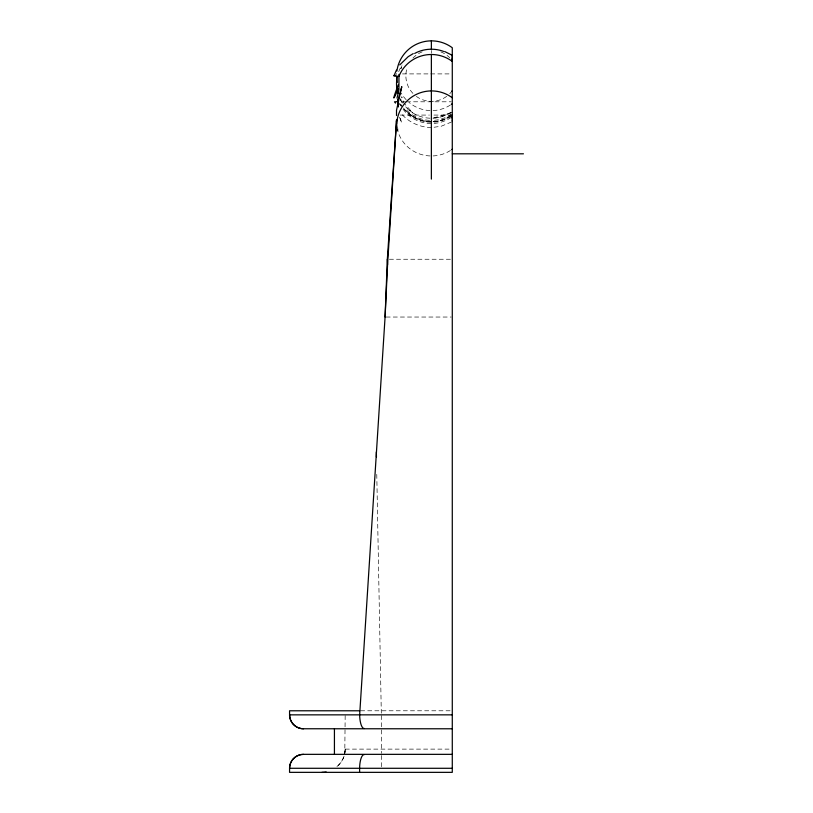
<?xml version="1.0" encoding="UTF-8"?>
<svg xmlns="http://www.w3.org/2000/svg" width="813" height="813" viewBox="0 0 813 813"><rect width="100%" height="100%" fill="white"/><g stroke="black" fill="none" stroke-linecap="round" stroke-linejoin="round"><path stroke-width="0.61" stroke-dasharray="4.07 3.05" d="M397.811 128.464L397.791 130.984L397.821 128.627M345.169 715.572L344.783 753.346L345.383 749.119L344.072 755.226M343.543 757.665L341.389 761.832L336.511 767.055M451.5 122.021L441.195 126.249L432.536 127.458M403.461 108.048C410.28 116.594 421.043 122.224 432.089 121.574M433.197 121.533C440.067 121.564 446.632 118.708 452.282 114.958C445.981 119.003 438.664 121.98 431.063 121.645M452.282 115.05L433.542 115.08M402.496 73.902L429.427 73.902M430.687 73.902L451.093 73.902M405.443 101.798L398.959 101.696M406.48 101.798L451.235 101.798M400.24 115.08L429.386 115.08M389.376 259.245L451.266 259.245M386.134 317.04L451.235 317.04M360.586 710.786L451.174 710.786M345.291 749.119L451.174 749.119M431.368 127.529C419.579 127.336 407.862 122.031 400.524 112.692M428.776 121.696L420.687 120.131L412.303 116.168L406.012 110.954M399.386 104.603L401.429 105.314M398.441 96.879L412.73 112.885L405.707 106.849M401.327 105.162L401.094 104.816A34.857 34.512 0 0 0 401.754 105.914M400.26 99.643L402.679 103.322M399.457 117.174L401.663 122.966L400.047 117.102M376.775 474.375L381.307 713.184M431.368 50.477L431.368 53.008M381.307 715.572L381.307 727.554M381.307 729.952L381.307 753.346M381.307 755.511L381.307 767.157M451.337 114.196A34.857 34.512 0 0 1 434.498 120.283M429.559 120.375A34.857 34.512 0 0 1 405.108 108.596M450.239 112.743A34.857 34.512 0 0 1 405.037 106.33M402.049 102.387A34.857 34.512 0 0 1 400.779 100.273M398.716 71.656A34.857 34.512 0 0 1 402.049 65.06M450.402 150.517A34.868 33.953 0 0 1 397.323 129.023M345.169 749.119A23.231 23.231 0 0 1 336.582 767.157M451.083 92.225A25.62 25.62 0 0 1 449.721 93.719M446.672 96.361A25.62 25.62 0 0 1 416.378 96.422M412.923 93.383A25.62 25.62 0 0 1 407.374 67.062M412.953 58.048A25.62 25.62 0 0 1 422.15 51.869M440.87 51.89A25.62 25.62 0 0 1 449.752 57.764M450.321 105.07A34.888 34.868 0 0 1 408.898 102.316M406.165 99.725A34.888 34.868 0 0 1 401.205 93.068M396.612 74.39A34.888 34.868 0 0 1 396.653 73.536M451.195 117.397A34.857 34.512 0 0 1 399.579 103.17M451.195 116.096A34.857 34.512 0 0 1 404.01 109.105M403.583 101.889A14.512 2.927 67.5 0 1 403.116 100.792M450.392 116.127A34.857 34.512 0 0 1 408.99 113.657M401.785 66.473L400.921 68.627L401.785 66.473M452.282 112.336L439.681 117.245L432.75 118.21L452.282 112.336"/><path stroke-width="1.22" d="M452.282 116.381L452.282 114.816M452.282 121.198L452.282 119.846M452.282 118.952L452.282 116.117M452.282 58.943L452.282 55.721M364.315 728.529A14.37 4.522 -90 0 1 359.661 714.84L385.077 317.04L387.344 259.245L396.581 119.775M385.077 317.04L387.557 264.753L396.592 119.633L396.439 121.859M396.907 70.995A34.888 34.868 0 0 1 452.282 47.743L452.282 772.35L289.56 772.35L289.56 768.285A14.167 14.136 -74.1 0 1 289.58 767.584L289.591 767.442A13.943 13.902 -76.9 0 1 303.503 754.342L452.282 754.342M397.018 98.109L398.939 89.847L398.939 76.351A34.857 34.512 0 0 1 452.282 61.402M398.014 100.223L401.785 86.676L396.51 110.233L396.51 115.537M393.99 75.711L396.449 70.06M399.742 64.918L408.146 56.717L413.228 53.607M452.282 153.809L523.44 153.809M359.631 710.786L289.56 710.786L289.57 715.267A14.126 14.095 74.6 0 0 289.591 715.694L289.611 715.979A13.933 13.912 15.4 0 0 303.361 728.763L452.282 728.783M289.56 714.851L452.282 714.851M289.56 768.285L452.282 768.285M397.171 101.676L394.457 101.838L395.504 103.068M444.65 51.514L452.282 55.325M387.344 259.245L387.557 264.753M376.348 451.977L376.439 456.957M452.282 117.042L452.282 117.946M452.282 58.699L452.282 59.908M431.368 40.67L431.368 49.207M431.368 54.278L431.368 179.104M398.939 74.41L398.939 75.06M359.6 772.35L359.6 768.285A14.37 4.522 90 0 1 364.326 754.606M334.428 728.783L334.428 754.342M452.262 103.739A34.888 34.868 0 0 1 451.306 104.42M397.232 82.408A34.888 34.868 0 0 1 396.592 76.097M452.343 149.196A34.868 33.953 0 0 1 451.865 149.541M397.151 128.169A34.868 33.953 0 0 1 396.571 121.869M397.923 93.454A34.857 34.512 0 0 1 397.313 76.381M414.681 53.424A34.857 34.512 0 0 1 443.573 51.392M289.57 767.584A13.943 13.923 -16.1 0 1 303.503 754.362M303.503 728.783A13.943 13.902 77.2 0 1 289.621 715.826A14.126 14.095 75.2 0 1 289.56 715.125M326.165 771.964A23.231 23.231 0 0 1 321.938 772.35M396.673 123.922A34.918 34.918 0 0 1 452.414 97.845M452.333 90.629A25.62 25.62 0 0 1 451.723 91.442M451.754 60.05A25.62 25.62 0 0 1 452.353 60.863M398.949 76.381A4.817 0.671 0 0 1 394.275 75.975A4.817 0.671 0 0 1 395.362 75.223M398.258 88.515A12.591 0.65 -68.6 0 1 393.817 97.845A12.591 0.65 -68.6 0 1 398.36 84.755M401.896 97.59A14.512 2.927 67.5 0 1 401.724 97.103M398.441 106.94A12.378 2.195 85.6 0 1 397.801 99.186"/></g></svg>
